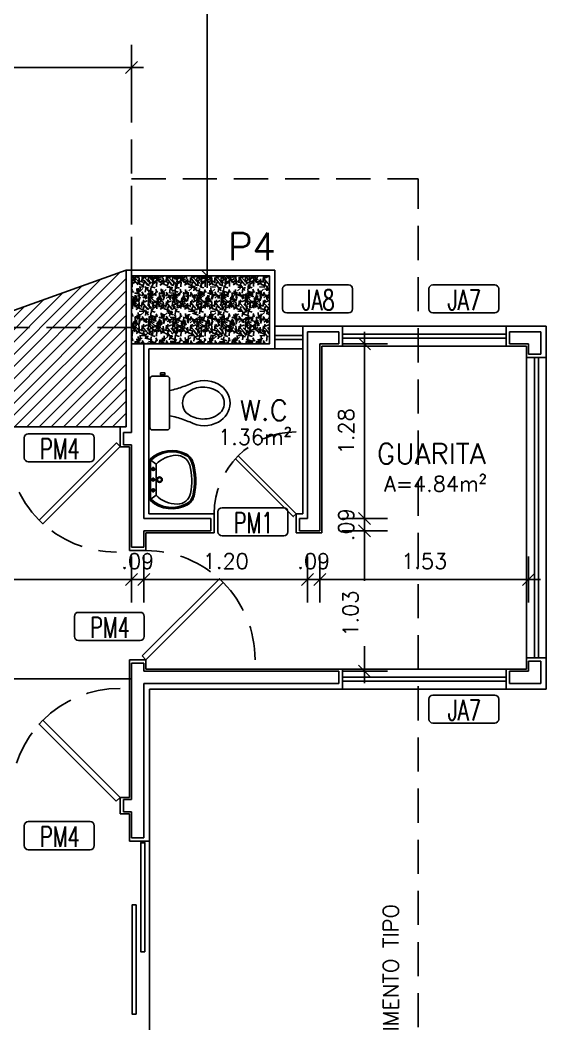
# Model space of a CAD drawing. Header units: millimetres. Extents: x 963.8 to 1035.8, y -131.7 to -87.
# Drawn here: x 1019.67 to 1023.53, y -102.6 to -95.24 of the extents above; entities that cross this region are included whole.
import ezdxf
from ezdxf.enums import TextEntityAlignment as Align

# ---------------------------------------------------------------- set-up
doc = ezdxf.new("R2010")
doc.units = ezdxf.units.MM
doc.linetypes.add('DASHED2', pattern=[0.375, 0.25, -0.125])
doc.linetypes.add('HIDDEN', pattern=[0.375, 0.25, -0.125])
for name, color, linetype in [('COTA', 11, 'Continuous'), ('ESQUADRIA', 2, 'Continuous'), ('ESQUADRIA CT', 2, 'Continuous'), ('HACHURA 1', 8, 'Continuous'), ('HACHURIA', 11, 'Continuous'), ('INDICACOES', 2, 'Continuous'), ('PAREDE', 7, 'Continuous'), ('PILAR', 21, 'Continuous'), ('PISO', 1, 'Continuous'), ('PROJECAO', 1, 'DASHED2'), ('TEXTO 1', 3, 'Continuous'), ('TEXTO 2', 2, 'Continuous'), ('WC', 4, 'Continuous')]:
    doc.layers.add(name, color=color, linetype=linetype)
doc.styles.add('ROMANS', font='romans.shx')
doc.dimstyles.new('Copy of TICK75', dxfattribs={"dimtxt": 0.1125, "dimasz": 0.08800000000000001, "dimexe": 0.18, "dimexo": 0.0625, "dimgap": 0.07900000000000001, "dimtad": 1, "dimrnd": 0.005, "dimzin": 4, "dimdsep": 46, "dimtxsty": 'ROMANS', "dimblk1": 'TICK', "dimblk2": 'TICK', "dimsah": 1, "dimcen": 0.09, "dimse1": 1, "dimse2": 1, "dimclrd": 256, "dimclrt": 2, "dimaunit": 1, "dimadec": 0, "dimazin": 0, "dimtfac": 1, "dimtix": 1, "dimtmove": 2, "dimatfit": 3, "dimldrblk": 'TICK', "dimfxl": 1, "dimtolj": 1, "dimtzin": 0, "dimlwd": -1, "dimarcsym": 0})

# ---------------------------------------------------------------- blocks, each defined once
blk = doc.blocks.new('IND ESQUADRIAS')
for p, q in [((-0.2563558479264429, 0.1030012551640027), (-0.2563558479264429, 0.1762319728281909)), ((-0.2265853104265716, 0.2060025103278349), (0.2265853104265716, 0.2060025103278349)), ((0.2563558479265566, 0.1030012551640027), (0.2563558479265566, 0.1762319728281909)), ((-0.2563558479264429, 0.1030012551640027), (-0.2563558479264429, 0.02977053749978609)), ((0.2563558479265566, 0.1030012551640027), (0.2563558479265566, 0.02977053749978609)), ((-0.2265853104265716, 1.13686837721616e-13), (0.2265853104265716, -1.4210854715202e-13))]:
    blk.add_line(p, q)
for centre, start, end in [((-0.2265853104265716, 0.1762319728281909), 90.00000000002606, 180), ((0.2265853104265716, 0.1762319728281909), 0, 89.99999999997395), ((-0.2265853104265716, 0.02977053749978609), 180, 269.9999999999739), ((0.2265853104265716, 0.02977053749978609), 270.000000000026, 0)]:
    blk.add_arc(centre, 0.02977053750000018, start, end)
at = {"linetype": 'ByBlock', "style": 'ROMANS', "width": 0.7}
blk.add_attdef('P01', text='', height=0.15, dxfattribs=at).set_placement((0.004060482612999294, -0.02483593413271024), align=Align.BOTTOM_CENTER)
blk = doc.blocks.new('TICK')
at = {"layer": 'COTA'}
for p, q in [((0, 1.907592907288972), (0, -1.907600000000002)), ((-1, 0), (1, 0))]:
    blk.add_line(p, q, dxfattribs=at)
at = {"layer": 'COTA', "color": 2}
blk.add_line((0.5, 0.5), (-0.5, -0.5), dxfattribs=at)
blk = doc.blocks.new('*D123')
at = {"layer": 'COTA'}
for p, q in [((1022.1914591563, -99.07476456618127), (1022.1914591563, -99.35386388546794)), ((1022.1914591563, -99.92876456618126), (1022.1914591563, -99.83329245689629))]:
    blk.add_line(p, q, dxfattribs=at)
at = {"layer": 'Defpoints', "color": 0}
for p in [(1021.863166401526, -98.98676456618128), (1022.003166401526, -100.0167645661813), (1022.1914591563, -100.0167645661813)]:
    blk.add_point(p, dxfattribs=at)
at = {"layer": 'COTA', "xscale": 0.08800000000000001, "yscale": 0.08800000000000001, "zscale": 0.08800000000000001}
for p, rotation in [((1022.1914591563, -98.98676456618128), 90), ((1022.1914591563, -100.0167645661813), 270)]:
    blk.add_blockref('TICK', p, dxfattribs=dict(at, rotation=rotation))
at = {"layer": 'COTA', "color": 2, "insert": (1022.08804413539, -99.59357817118212), "char_height": 0.1125, "attachment_point": 5, "rotation": 90, "style": 'ROMANS'}
blk.add_mtext('\\A1;1.03', dxfattribs=at)
blk = doc.blocks.new('*D122')
at = {"layer": 'COTA'}
for p, q in [((1022.1914591563, -98.8087645661812), (1022.1914591563, -98.7207645661812)), ((1022.1914591563, -98.89676456618119), (1022.1914591563, -98.98676456618128)), ((1022.1914591563, -99.07476456618127), (1022.1914591563, -99.16276456618127))]:
    blk.add_line(p, q, dxfattribs=at)
at = {"layer": 'Defpoints', "color": 0}
for p in [(1021.773166401526, -98.89676456618119), (1021.863166401526, -98.98676456618128), (1022.1914591563, -98.98676456618128)]:
    blk.add_point(p, dxfattribs=at)
at = {"layer": 'COTA', "xscale": 0.08800000000000001, "yscale": 0.08800000000000001, "zscale": 0.08800000000000001}
for p, rotation in [((1022.1914591563, -98.89676456618119), 270), ((1022.1914591563, -98.98676456618128), 90)]:
    blk.add_blockref('TICK', p, dxfattribs=dict(at, rotation=rotation))
at = {"layer": 'COTA', "color": 2, "insert": (1022.056209156299, -98.94176456618123), "char_height": 0.1125, "attachment_point": 5, "rotation": 90, "style": 'ROMANS'}
blk.add_mtext('\\A1;.09', dxfattribs=at)
blk = doc.blocks.new('*D121')
at = {"layer": 'COTA'}
blk.add_line((1022.1914591563, -97.70476456618124), (1022.1914591563, -98.8087645661812), dxfattribs=at)
at = {"layer": 'Defpoints', "color": 0}
for p in [(1021.863166401526, -97.61676456618125), (1021.773166401526, -98.89676456618119), (1022.1914591563, -98.89676456618119)]:
    blk.add_point(p, dxfattribs=at)
at = {"layer": 'COTA', "xscale": 0.08800000000000001, "yscale": 0.08800000000000001, "zscale": 0.08800000000000001}
for p, rotation in [((1022.1914591563, -97.61676456618125), 90), ((1022.1914591563, -98.89676456618119), 270)]:
    blk.add_blockref('TICK', p, dxfattribs=dict(at, rotation=rotation))
at = {"layer": 'COTA', "color": 2, "insert": (1022.056209156299, -98.25676456618122), "char_height": 0.1125, "attachment_point": 5, "rotation": 90, "style": 'ROMANS'}
blk.add_mtext('\\A1;1.28', dxfattribs=at)
blk = doc.blocks.new('*D120')
at = {"layer": 'COTA'}
for p, q in [((1023.888626574424, -99.92876456618126), (1023.888626574424, -99.84076456618126)), ((1023.888626574424, -100.0167645661813), (1023.888626574424, -100.1067645661813)), ((1023.888626574424, -100.1947645661813), (1023.888626574424, -100.2827645661813))]:
    blk.add_line(p, q, dxfattribs=at)
at = {"layer": 'Defpoints', "color": 0}
for p in [(1023.393166401526, -100.0167645661813), (1023.483166401526, -100.1067645661813), (1023.888626574424, -100.1067645661813)]:
    blk.add_point(p, dxfattribs=at)
at = {"layer": 'COTA', "xscale": 0.08800000000000001, "yscale": 0.08800000000000001, "zscale": 0.08800000000000001}
for p, rotation in [((1023.888626574424, -100.0167645661813), 270), ((1023.888626574424, -100.1067645661813), 90)]:
    blk.add_blockref('TICK', p, dxfattribs=dict(at, rotation=rotation))
at = {"layer": 'COTA', "color": 2, "insert": (1023.753376574424, -100.0617645661813), "char_height": 0.1125, "attachment_point": 5, "rotation": 90, "style": 'ROMANS'}
blk.add_mtext('\\A1;.09', dxfattribs=at)
blk = doc.blocks.new('*D119')
at = {"layer": 'COTA'}
blk.add_line((1023.888626574424, -97.70476456618121), (1023.888626574424, -99.92876456618126), dxfattribs=at)
at = {"layer": 'Defpoints', "color": 0}
for p in [(1023.253166401526, -97.61676456618122), (1023.393166401526, -100.0167645661813), (1023.888626574424, -100.0167645661813)]:
    blk.add_point(p, dxfattribs=at)
at = {"layer": 'COTA', "xscale": 0.08800000000000001, "yscale": 0.08800000000000001, "zscale": 0.08800000000000001}
for p, rotation in [((1023.888626574424, -97.61676456618122), 90), ((1023.888626574424, -100.0167645661813), 270)]:
    blk.add_blockref('TICK', p, dxfattribs=dict(at, rotation=rotation))
at = {"layer": 'COTA', "color": 2, "insert": (1023.753376574424, -98.81676456618123), "char_height": 0.1125, "attachment_point": 5, "rotation": 90, "style": 'ROMANS'}
blk.add_mtext('\\A1;2.40', dxfattribs=at)
blk = doc.blocks.new('*D118')
at = {"layer": 'COTA'}
for p, q in [((1023.888626574424, -97.4387645661813), (1023.888626574424, -97.35076456618131)), ((1023.888626574424, -97.5267645661813), (1023.888626574424, -97.61676456618122)), ((1023.888626574424, -97.70476456618121), (1023.888626574424, -97.7927645661812))]:
    blk.add_line(p, q, dxfattribs=at)
at = {"layer": 'Defpoints', "color": 0}
for p in [(1023.253166401526, -97.5267645661813), (1023.253166401526, -97.61676456618122), (1023.888626574424, -97.61676456618122)]:
    blk.add_point(p, dxfattribs=at)
at = {"layer": 'COTA', "xscale": 0.08800000000000001, "yscale": 0.08800000000000001, "zscale": 0.08800000000000001}
for p, rotation in [((1023.888626574424, -97.5267645661813), 270), ((1023.888626574424, -97.61676456618122), 90)]:
    blk.add_blockref('TICK', p, dxfattribs=dict(at, rotation=rotation))
at = {"layer": 'COTA', "color": 2, "insert": (1023.753376574424, -97.57176456618126), "char_height": 0.1125, "attachment_point": 5, "rotation": 90, "style": 'ROMANS'}
blk.add_mtext('\\A1;.09', dxfattribs=at)
blk = doc.blocks.new('*D115')
at = {"layer": 'COTA'}
blk.add_line((1017.301166401521, -95.59055777025972), (1020.395166401526, -95.59055777025972), dxfattribs=at)
at = {"layer": 'Defpoints', "color": 0}
for p in [(1020.483166401526, -95.59055777025972), (1017.213166401521, -95.85429256702997), (1020.483166401526, -97.1167645661813)]:
    blk.add_point(p, dxfattribs=at)
at = {"layer": 'COTA', "xscale": 0.08800000000000001, "yscale": 0.08800000000000001, "zscale": 0.08800000000000001, "rotation": 180}
blk.add_blockref('TICK', (1017.213166401521, -95.59055777025972), dxfattribs=at)
at = {"layer": 'COTA', "xscale": 0.08800000000000001, "yscale": 0.08800000000000001, "zscale": 0.08800000000000001}
blk.add_blockref('TICK', (1020.483166401526, -95.59055777025972), dxfattribs=at)
at = {"layer": 'COTA', "color": 2, "insert": (1018.848166401524, -95.45530777025972), "char_height": 0.1125, "attachment_point": 5, "style": 'ROMANS'}
blk.add_mtext('\\A1;3.27', dxfattribs=at)
blk = doc.blocks.new('*D109')
at = {"layer": 'COTA'}
blk.add_line((1021.03580197513, -97.02876456618128), (1021.03580197513, -91.1031186174281), dxfattribs=at)
at = {"layer": 'Defpoints', "color": 0}
for p in [(1021.03580197513, -91.0151186174281), (1021.493166401526, -91.0151186174281), (1021.493166401526, -97.11676456618127)]:
    blk.add_point(p, dxfattribs=at)
at = {"layer": 'COTA', "xscale": 0.08800000000000001, "yscale": 0.08800000000000001, "zscale": 0.08800000000000001}
for p, rotation in [((1021.03580197513, -91.0151186174281), 90), ((1021.03580197513, -97.11676456618127), 270)]:
    blk.add_blockref('TICK', p, dxfattribs=dict(at, rotation=rotation))
at = {"layer": 'COTA', "color": 2, "insert": (1020.90055197513, -94.06594159180469), "char_height": 0.1125, "attachment_point": 5, "rotation": 90, "style": 'ROMANS'}
blk.add_mtext('\\A1;6.10', dxfattribs=at)
blk = doc.blocks.new('*D88')
at = {"layer": 'COTA'}
blk.add_line((1023.305166401526, -99.34386649381281), (1021.951166401526, -99.34386649381281), dxfattribs=at)
at = {"layer": 'Defpoints', "color": 0}
for p in [(1021.863166401526, -97.61676456618125), (1023.393166401526, -97.61676456618127), (1021.863166401526, -99.34386649381281)]:
    blk.add_point(p, dxfattribs=at)
at = {"layer": 'COTA', "xscale": 0.08800000000000001, "yscale": 0.08800000000000001, "zscale": 0.08800000000000001, "rotation": 180}
blk.add_blockref('TICK', (1021.863166401526, -99.34386649381281), dxfattribs=at)
at = {"layer": 'COTA', "xscale": 0.08800000000000001, "yscale": 0.08800000000000001, "zscale": 0.08800000000000001}
blk.add_blockref('TICK', (1023.393166401526, -99.34386649381281), dxfattribs=at)
at = {"layer": 'COTA', "color": 2, "insert": (1022.628166401526, -99.20861649381281), "char_height": 0.1125, "attachment_point": 5, "style": 'ROMANS'}
blk.add_mtext('\\A1;1.53', dxfattribs=at)
blk = doc.blocks.new('*D87')
at = {"layer": 'COTA'}
for p, q in [((1021.685166401526, -99.34386649381281), (1021.597166401526, -99.34386649381281)), ((1021.773166401526, -99.34386649381281), (1021.863166401526, -99.34386649381281)), ((1021.951166401526, -99.34386649381281), (1022.039166401526, -99.34386649381281))]:
    blk.add_line(p, q, dxfattribs=at)
at = {"layer": 'Defpoints', "color": 0}
for p in [(1021.773166401526, -98.89676456618116), (1021.863166401526, -98.98676456618128), (1021.863166401526, -99.34386649381281)]:
    blk.add_point(p, dxfattribs=at)
at = {"layer": 'COTA', "xscale": 0.08800000000000001, "yscale": 0.08800000000000001, "zscale": 0.08800000000000001}
blk.add_blockref('TICK', (1021.773166401526, -99.34386649381281), dxfattribs=at)
at = {"layer": 'COTA', "xscale": 0.08800000000000001, "yscale": 0.08800000000000001, "zscale": 0.08800000000000001, "rotation": 180}
blk.add_blockref('TICK', (1021.863166401526, -99.34386649381281), dxfattribs=at)
at = {"layer": 'COTA', "color": 2, "insert": (1021.818166401526, -99.20861649381281), "char_height": 0.1125, "attachment_point": 5, "style": 'ROMANS'}
blk.add_mtext('\\A1;.09', dxfattribs=at)
blk = doc.blocks.new('*D86')
at = {"layer": 'COTA'}
blk.add_line((1020.661166401526, -99.34386649381281), (1021.685166401526, -99.34386649381281), dxfattribs=at)
at = {"layer": 'Defpoints', "color": 0}
for p in [(1021.773166401526, -98.89676456618116), (1020.573166401526, -99.10676456618114), (1021.773166401526, -99.34386649381281)]:
    blk.add_point(p, dxfattribs=at)
at = {"layer": 'COTA', "xscale": 0.08800000000000001, "yscale": 0.08800000000000001, "zscale": 0.08800000000000001, "rotation": 180}
blk.add_blockref('TICK', (1020.573166401526, -99.34386649381281), dxfattribs=at)
at = {"layer": 'COTA', "xscale": 0.08800000000000001, "yscale": 0.08800000000000001, "zscale": 0.08800000000000001}
blk.add_blockref('TICK', (1021.773166401526, -99.34386649381281), dxfattribs=at)
at = {"layer": 'COTA', "color": 2, "insert": (1021.173166401526, -99.20861649381281), "char_height": 0.1125, "attachment_point": 5, "style": 'ROMANS'}
blk.add_mtext('\\A1;1.20', dxfattribs=at)
blk = doc.blocks.new('*D85')
at = {"layer": 'COTA'}
for p, q in [((1020.395166401526, -99.34386649381281), (1020.307166401526, -99.34386649381281)), ((1020.483166401526, -99.34386649381281), (1020.573166401526, -99.34386649381281)), ((1020.661166401526, -99.34386649381281), (1020.749166401526, -99.34386649381281))]:
    blk.add_line(p, q, dxfattribs=at)
at = {"layer": 'Defpoints', "color": 0}
for p in [(1020.483166401526, -99.10676456618114), (1020.573166401526, -99.10676456618114), (1020.573166401526, -99.34386649381281)]:
    blk.add_point(p, dxfattribs=at)
at = {"layer": 'COTA', "xscale": 0.08800000000000001, "yscale": 0.08800000000000001, "zscale": 0.08800000000000001}
blk.add_blockref('TICK', (1020.483166401526, -99.34386649381281), dxfattribs=at)
at = {"layer": 'COTA', "xscale": 0.08800000000000001, "yscale": 0.08800000000000001, "zscale": 0.08800000000000001, "rotation": 180}
blk.add_blockref('TICK', (1020.573166401526, -99.34386649381281), dxfattribs=at)
at = {"layer": 'COTA', "color": 2, "insert": (1020.528166401526, -99.20861649381281), "char_height": 0.1125, "attachment_point": 5, "style": 'ROMANS'}
blk.add_mtext('\\A1;.09', dxfattribs=at)
blk = doc.blocks.new('*D84')
at = {"layer": 'COTA'}
blk.add_line((1017.511166401525, -99.34386649381281), (1020.395166401526, -99.34386649381281), dxfattribs=at)
at = {"layer": 'Defpoints', "color": 0}
for p in [(1017.423166401525, -98.35511861741796), (1020.483166401526, -99.10676456618114), (1020.483166401526, -99.34386649381281)]:
    blk.add_point(p, dxfattribs=at)
at = {"layer": 'COTA', "xscale": 0.08800000000000001, "yscale": 0.08800000000000001, "zscale": 0.08800000000000001, "rotation": 180}
blk.add_blockref('TICK', (1017.423166401525, -99.34386649381281), dxfattribs=at)
at = {"layer": 'COTA', "xscale": 0.08800000000000001, "yscale": 0.08800000000000001, "zscale": 0.08800000000000001}
blk.add_blockref('TICK', (1020.483166401526, -99.34386649381281), dxfattribs=at)
at = {"layer": 'COTA', "color": 2, "insert": (1018.871190253692, -99.20720645973483), "char_height": 0.1125, "attachment_point": 5, "style": 'ROMANS'}
blk.add_mtext('\\A1;3.06', dxfattribs=at)
blk = doc.blocks.new('BACIACXACO')
at = {"layer": 'WC'}
for points in [[(0.2066666620680095, -1.203090960189002e-09), (0.01837036577170181, -1.203090960189002e-09, 0.4142135623730948), (-4.598653902121441e-09, -0.01837037157346799), (-4.598653902121441e-09, -0.1331851863882605, 0.4142135623730948), (0.01837036577170181, -0.1515555567586375), (0.2066666620680095, -0.1515555567586375)], [(0.2066666620680095, -1.203090960189002e-09), (0.3949629583643102, -1.203090960189002e-09, -0.4142135623730948), (0.4133333287346659, -0.01837037157346799), (0.4133333287346659, -0.1331851863882889, -0.4142135623730948), (0.3949629583643102, -0.1515555567586375), (0.2066666620680095, -0.1515555567586375)], [(0.1093036991050482, -0.1515555567586375, -0.02379604162863471), (0.09644443984578288, -0.2066666678697402, -0.01892662245767861), (0.06080842762417404, -0.3077037049067997, 0.2574383331903181), (0.06062221762356756, -0.5281481493512388, 0.2625986447910935), (0.2066666620680095, -0.6200000012030671, 0.2625986447910935), (0.3527111065124444, -0.5281481493512388, 0.2574383331903181), (0.3525248965118379, -0.3077037049067997, -0.01892662245767861), (0.3168888842902291, -0.2066666678697686, -0.02379604162863471), (0.3040296250309638, -0.1515555567586375)]]:
    blk.add_lwpolyline(points, format="xyb", dxfattribs=at)
for points in [[(0.4257333287346583, -0.1157333345364293), (0.4395111065124482, -0.1157333345364293), (0.4395111065124482, -0.09920000120308714), (0.4395111065124482, -0.08266666786974497), (0.4257333287346583, -0.08266666786974497), (0.4257333287346583, -0.08542222342532568), (0.4133333287346659, -0.08542222342532568)], [(0.4257333287346583, -0.112977778980877), (0.4133333287346659, -0.112977778980877)], [(0.4257333287346583, -0.1157333345364293), (0.4257333287346583, -0.112977778980877)]]:
    blk.add_lwpolyline(points, dxfattribs=at)
at = {"layer": 'WC', "color": 11}
blk.add_lwpolyline([(0.4257333287346583, -0.08542222342532568), (0.4257333287346583, -0.112977778980877)], dxfattribs=at)
blk.add_lwpolyline([(0.2066666620680095, -0.2516740752771511, 0.2056200819892339), (0.132725921327264, -0.2801481493512199, 0.1606615884573056), (0.08450369910503497, -0.3903703715734537, 0.1647058593671837), (0.1148148102161599, -0.5206737674319868, 0.2787100642333358), (0.2066666620680095, -0.5731555567586213, 0.2787100642333358), (0.2985185139198521, -0.5206737674319868, 0.1647058593671837), (0.328829625030977, -0.3903703715734537, 0.1606615884573056), (0.280607402808748, -0.2801481493512483, 0.2056200819892339)], format="xyb", close=True, dxfattribs=at)
blk = doc.blocks.new('LAV')
for p, q in [((-0.1350682250321071, 0), (0.1350682250321071, 0)), ((-0.113730783994022, -0.05000000000000071), (-0.1478777079781111, -0.003531018965649224)), ((-0.1350682250321071, -0.01000000000000156), (0.1350682250321071, -0.01000000000000156)), ((-0.1137307839937094, -0.05000000000000071), (0.1137307839938231, -0.05000000000000071)), ((-0.09422095880528047, -0.02907543822212943), (-0.06457382156411029, -0.02907543822212943)), ((-0.07696490323840521, -0.04546993927036169), (-0.07696490323840521, -0.01307453942076719)), ((-0.01722095880528229, -0.02907543822212943), (0.01242617843588789, -0.02907543822212943)), ((3.50967615929676e-05, -0.04546993927036169), (3.50967615929676e-05, -0.01307453942076719)), ((0.09422095880540127, -0.02907543822212943), (0.06457382156423108, -0.02907543822212943)), ((0.076964903238526, -0.04546993927036169), (0.076964903238526, -0.01307453942076719)), ((0.1137307839941357, -0.05000000000000071), (0.1478777079782247, -0.003531018965649224))]:
    blk.add_line(p, q)
for centre, radius in [((-0.07696490323840521, -0.02907543822212943), 0.01), ((5.684341886080801e-14, -0.07499999999999929), 0.02), ((5.684341886080801e-14, -0.07499999999999929), 0.015), ((3.50967615929676e-05, -0.02907543822212943), 0.01), ((0.076964903238526, -0.02907543822212943), 0.01)]:
    blk.add_circle(centre, radius)
for centre, radius, start, end in [((-0.1350682250321071, -0.02499999999999858), 0.025, 90, 138.3388663317456), ((0.1350682250321071, -0.02499999999999858), 0.025, 41.66113366827728, 90), ((0.02253919510517477, -0.1652314231956282), 0.2359619656097937, 138.3388663317409, 205.8026117371564), ((0.02253919510517477, -0.1652314231956282), 0.2259619656097937, 138.3388663317409, 205.8026117371564), ((0.03597641089657344, -0.2046796717850974), 0.2152627349669755, 134.0640969388962, 177.5871671907763), ((-0.1350682250321071, -0.02499999999999858), 0.015, 90, 138.3388663317456), ((-0.03597641089614712, -0.2046796717850974), 0.2152627349669755, 0.04558679899334812, 45.93590306116397), ((0.1350682250321071, -0.02499999999999858), 0.015, 41.66113366827728, 90), ((-0.02253919510506108, -0.1652314231956282), 0.2259619656097937, 331.0329241605492, 41.66113366827991), ((-0.02253919510506108, -0.1652314231956282), 0.2359619656097937, 331.0329241605492, 41.66113366827991), ((-0.07918413512047806, -0.1998271762290642), 0.1, 177.5871671907761, 254.3127436638976), ((0.0792862875877205, -0.2045879641825366), 0.1, 282.2457177226468, 0.04558679899316424), ((-0.09986721721009673, -0.2244118787243039), 0.1, 205.8026117371476, 251.6859475268635), ((-0.09986721721009673, -0.2244118787243039), 0.09000000000000001, 205.8026117371476, 251.6859475268635), ((0.09641367725414085, -0.2310787485017833), 0.09000000000000001, 284.4233354777206, 331.0329241605492), ((0.09641367725414085, -0.2310787485017833), 0.1, 284.4233354777206, 331.0329241605492), ((0.009622160643246502, 0.1063812447115033), 0.4484422683532108, 251.6859475268625, 284.4233354777206), ((0.009622160643246502, 0.1063812447115033), 0.4384422683532108, 251.6859475268625, 284.4233354777206), ((0.009622160643246502, 0.1163812447115049), 0.4284422683532108, 254.3127436638976, 282.2457177226472)]:
    blk.add_arc(centre, radius, start, end)
blk = doc.blocks.new('P60')
at = {"layer": 'ESQUADRIA CT'}
blk.add_lwpolyline([(-0.4443851991963968, 0.4031374191212933), (-0.4242628807725346, 0.4242628807725169), (0, 0), (-0.0206238900375411, -0.0206238900375411), (-0.4443851991963968, 0.4031374191212933)], dxfattribs=at)
at = {"layer": 'ESQUADRIA CT', "color": 1, "linetype": 'HIDDEN'}
blk.add_arc((-2.13e-14, -2.84e-14), 0.6, 90, 180, dxfattribs=at)
blk = doc.blocks.new('P80')
at = {"layer": 'ESQUADRIA CT', "color": 1, "linetype": 'HIDDEN'}
blk.add_lwpolyline([(-1.78e-14, 0.7999999999999546, 0.414213562373095), (-0.8000000000000149, -2.84e-14, 0.414213562373095)], format="xyb", dxfattribs=at)
at = {"layer": 'ESQUADRIA CT'}
blk.add_lwpolyline([(-0.0274985200500559, -0.0274985200500737), (-0.5931823610801211, 0.5381853209800056), (-0.5656838410300651, 0.5656838410300509), (0, 0)], close=True, dxfattribs=at)
blk = doc.blocks.new('ESTRUTURA(20-03-2019)')
at = {"layer": 'HACHURA 1'}
h = blk.add_hatch(dxfattribs=at)
h.set_pattern_fill('GRAVEL', color=256, scale=0.007, angle=90, style=0)
h.set_pattern_definition([(318.0128, (-91.02711716250155, -1485.918619496164), (1.60020196626588, -1.422401208612721), [0.02392047, -2.368135]), (274.9697, (-91.00933716250165, -1485.934621496164), (-0.1777987452771219, 2.133603451432539), [0.04104835, -4.06378]), (222.5104, (-91.00578116250153, -1485.975515496164), (1.955801910472229, 1.777998706283218), [0.02894374, -2.865429]), (357.2737, (-90.96133116250166, -1486.044857496164), (-3.55599885573565, 0.1777992279579723), [0.03738035, -3.700648]), (22.83370000000001, (-90.92399316250157, -1486.046635496165), (-2.133601213103578, -0.8890025238851332), [0.03665438, -3.628786]), (87.27370000000002, (-90.8902111625016, -1486.032411496165), (-0.1777992279579725, -3.55599885573565), [0.03738035, -3.700648]), (127.6942, (-90.88843316250154, -1485.995073496164), (1.777998414988942, -2.311401460286795), [0.04943357999999999, -4.893917000000001]), (162.2553, (-90.91865916250163, -1485.955957496165), (-3.911601134422548, 1.244602489582704), [0.0466704, -4.620371]), (211.4296, (-90.96310916250172, -1485.941733496164), (-2.311397281198088, -1.422400366468513), [0.03750691, -3.713185]), (265.2364, (-90.99511316250164, -1485.961291496164), (0.177798331390481, 1.955798463713812), [0.0428199099999996, -2.098172999999974]), (312.3974, (-90.99866916250153, -1486.003963496164), (1.955797455544588, -2.13360006420678), [0.05537546, -5.482176]), (228.8141, (-90.9595531625016, -1485.868835496165), (-1.06679835899868, -1.244599207195732), [0.01890034999999981, -1.871141999999987]), (261.4692, (-90.97199916250156, -1485.883059496165), (0.3556008960031991, 2.311396471691398), [0.03595773999999999, -3.559822]), (315, (-90.97733316250151, -1485.918619496164), (0.1777998788090138, -4.819059625101757e-17), [0.02514463, -0.2263023]), (293.1985999999999, (-90.99866916250153, -1485.931065496165), (-0.3556015592014385, 0.8890029977913583), [0.01354087, -1.340542]), (21.80139999999999, (-90.99333516250158, -1485.943511496165), (-0.5334003436112306, -0.1778001247326156), [0.01914962, -0.9383360000000001]), (120.9638, (-90.97555516250168, -1485.936399496165), (-0.3556002771062386, 0.5333994368365759), [0.0311024, -1.005641]), (251.5651, (-90.99155716250152, -1485.909729496165), (0.1777997355725554, 0.3556001622726687), [0.02249008999999981, -0.5397629999999938]), (106.3895, (-90.99333516250158, -1486.046635496165), (-0.5333988904977462, 1.778000980977855), [0.03150616000000001, -3.119116]), (160.3462, (-91.00222516250165, -1486.016409496164), (1.95579723419815, -0.7111980182073557), [0.02643193, -2.616754]), (23.19859999999998, (-91.02711716250155, -1485.909729496165), (-0.8890029977913584, -0.3556015592014384), [0.0270816, -1.327004]), (73.61049999999997, (-91.00222516250165, -1485.899061496164), (-0.5333988904977469, -1.778000980977855), [0.0315061599999996, -3.119115999999974]), (69.44400000000003, (-90.8830991625016, -1486.046635496165), (-0.3555995685235097, -0.8890011034979137), [0.03038245, -1.488739]), (24.77509999999999, (-90.8724311625017, -1486.018187496165), (-1.955799091830967, -0.8889979282538787), [0.0254570399999998, -2.520251999999974]), (156.8014, (-90.84931716250162, -1485.907951496165), (-0.8890029977913583, 0.3556015592014388), [0.0270816, -1.327004]), (107.354, (-90.87420916250153, -1485.897283496165), (0.7111989272923942, -2.311400124730197), [0.02980480999999999, -2.950667999999999]), (159.444, (-90.84931716250162, -1485.995073496164), (0.8890011034979135, -0.3555995685235102), [0.01519126, -1.503936]), (191.3099, (-90.84931716250162, -1485.918619496164), (-0.7111977222631835, -0.1777991224021143), [0.009066049999999999, -0.8975399999999999]), (255.9638, (-90.85820716250169, -1485.920397496164), (0.1777996922886549, 0.5334003748288021), [0.03665438, -0.6964335]), (276.0090000000001, (-90.86709716250152, -1485.955957496165), (-0.17779958479835, 1.777997378109956), [0.03396869, -3.362898]), (33.69009999999997, (-90.9595531625016, -1485.936399496165), (-0.3555996569462287, -0.1778000609915063), [0.02564268, -0.6154246]), (83.15719999999997, (-90.93821716250159, -1485.922175496165), (0.355601592615839, 3.02260124996504), [0.04476898999999999, -4.43212]), (150.9454, (-90.93288316250164, -1485.877725496164), (1.244597032758389, -0.7111983456080364), [0.01830556, -1.812258]), (180, (-90.94888516250171, -1485.868835496165), (-0.1778, -0.1778), [0.010668, -0.167132]), (210.2564, (-90.8724311625017, -1485.959513496165), (1.244599372273429, 0.7111984926785276), [0.02470069, -2.445373]), (138.0128, (-90.89376716250172, -1485.971959496165), (-1.600201966265881, 1.42240120861272), [0.04784101, -2.344216]), (90, (-90.92932716250152, -1485.939955496164), (-0.1778, 0.1778), [0.046228, -0.131572]), (55.30480000000001, (-90.92932716250152, -1485.893727496165), (-1.244600118333933, -1.777996919366758), [0.0281127, -2.783151]), (344.0546, (-90.91332516250168, -1485.870613496164), (0.7112016942242539, -0.1778004535791033), [0.02588803, -1.268519]), (297.646, (-90.88843316250154, -1485.877725496164), (1.778001118230637, -3.37819881343159), [0.04215015, -4.172875]), (265.4261, (-90.86887516250158, -1485.915063496165), (-0.1777991397853625, -2.311400532332326), [0.04459202999999998, -4.414605999999998]), (265.4261, (-90.86887516250158, -1485.915063496165), (-0.1777991397853625, -2.311400532332326), [0.04459202999999998, -4.414605999999998])])
h.paths.add_polyline_path([(-0.7499999999965894, 14.31999999999945), (-0.7499999999965894, 13.81999999999945), (0.2600000000031741, 13.81999999999945), (0.2600000000031741, 14.31999999999945)])
at = {"layer": 'PILAR'}
blk.add_lwpolyline([(-0.7499999999965894, 14.31999999999945), (0.2600000000031741, 14.31999999999945), (0.2600000000031741, 13.81999999999945), (-0.7499999999965894, 13.81999999999945), (-0.7499999999965894, 14.31999999999945)], dxfattribs=at)
at = {"layer": 'PROJECAO', "color": 11}
for p, q in [((-0.7499999999965894, 15.02999999999926), (1.350000000002865, 15.02999999999926)), ((-0.7499999999965894, 14.35499999999945), (-0.7499999999965894, 15.02999999999926)), ((1.350000000003092, 6.560000000000031), (1.350000000003092, 15.02999999999949)), ((-0.7499999999965894, 13.93999999999946), (-5.759999999996353, 13.93999999999946))]:
    blk.add_line(p, q, dxfattribs=at)

msp = doc.modelspace()

# ---------------------------------------------------------------- hatches: boundary and pattern name
at = {"layer": 'HACHURA 1'}
h = msp.add_hatch(dxfattribs=at)
h.set_pattern_fill('ANSI31', color=256, scale=0.02, style=0)
h.set_pattern_definition([(45, (171.7347315968096, 0.1346660215574502), (-0.04490128060534576, 0.04490128060534577), [])])
h.paths.add_polyline_path([(1020.443166401526, -97.07676456618131), (1019.261823418897, -97.49676456618127), (1020.443166401526, -97.49676456618127)])
h.paths.add_polyline_path([(1020.443166401526, -97.49676456618127), (1019.261823418897, -97.49676456618127), (1017.213166401521, -98.22511861741796), (1019.598166401526, -98.22511861741796), (1020.398166401526, -98.22511861741796), (1020.443166401526, -98.22511861741802)])
h = msp.add_hatch(dxfattribs=at)
h.set_pattern_fill('GRAVEL', color=256, scale=0.007, angle=90, style=0)
h.set_pattern_definition([(318.0128, (930.2060492390211, -1597.355384062345), (1.60020196626588, -1.422401208612721), [0.02392047, -2.368135]), (274.9697, (930.223829239021, -1597.371386062345), (-0.1777987452771219, 2.133603451432539), [0.04104835, -4.06378]), (222.5104, (930.2273852390211, -1597.412280062345), (1.955801910472229, 1.777998706283218), [0.02894374, -2.865429]), (357.2737, (930.271835239021, -1597.481622062345), (-3.55599885573565, 0.1777992279579723), [0.03738035, -3.700648]), (22.83370000000001, (930.3091732390211, -1597.483400062345), (-2.133601213103578, -0.8890025238851332), [0.03665438, -3.628786]), (87.27370000000002, (930.3429552390211, -1597.469176062345), (-0.1777992279579725, -3.55599885573565), [0.03738035, -3.700648]), (127.6942, (930.3447332390211, -1597.431838062345), (1.777998414988942, -2.311401460286795), [0.04943357999999999, -4.893917000000001]), (162.2553, (930.314507239021, -1597.392722062345), (-3.911601134422548, 1.244602489582704), [0.0466704, -4.620371]), (211.4296, (930.270057239021, -1597.378498062345), (-2.311397281198088, -1.422400366468513), [0.03750691, -3.713185]), (265.2364, (930.238053239021, -1597.398056062345), (0.177798331390481, 1.955798463713812), [0.0428199099999996, -2.098172999999974]), (312.3974, (930.2344972390212, -1597.440728062345), (1.955797455544588, -2.13360006420678), [0.05537546, -5.482176]), (228.8141, (930.2736132390211, -1597.305600062345), (-1.06679835899868, -1.244599207195732), [0.01890034999999981, -1.871141999999987]), (261.4692, (930.2611672390211, -1597.319824062345), (0.3556008960031991, 2.311396471691398), [0.03595773999999999, -3.559822]), (315, (930.2558332390212, -1597.355384062345), (0.1777998788090138, -4.819059625101757e-17), [0.02514463, -0.2263023]), (293.1985999999999, (930.2344972390212, -1597.367830062345), (-0.3556015592014385, 0.8890029977913583), [0.01354087, -1.340542]), (21.80139999999999, (930.2398312390211, -1597.380276062345), (-0.5334003436112306, -0.1778001247326156), [0.01914962, -0.9383360000000001]), (120.9638, (930.257611239021, -1597.373164062345), (-0.3556002771062386, 0.5333994368365759), [0.0311024, -1.005641]), (251.5651, (930.2416092390212, -1597.346494062345), (0.1777997355725554, 0.3556001622726687), [0.02249008999999981, -0.5397629999999938]), (106.3895, (930.2398312390211, -1597.483400062345), (-0.5333988904977462, 1.778000980977855), [0.03150616000000001, -3.119116]), (160.3462, (930.230941239021, -1597.453174062345), (1.95579723419815, -0.7111980182073557), [0.02643193, -2.616754]), (23.19859999999998, (930.2060492390211, -1597.346494062345), (-0.8890029977913584, -0.3556015592014384), [0.0270816, -1.327004]), (73.61049999999997, (930.230941239021, -1597.335826062345), (-0.5333988904977469, -1.778000980977855), [0.0315061599999996, -3.119115999999974]), (69.44400000000003, (930.3500672390211, -1597.483400062345), (-0.3555995685235097, -0.8890011034979137), [0.03038245, -1.488739]), (24.77509999999999, (930.360735239021, -1597.454952062345), (-1.955799091830967, -0.8889979282538787), [0.0254570399999998, -2.520251999999974]), (156.8014, (930.3838492390211, -1597.344716062345), (-0.8890029977913583, 0.3556015592014388), [0.0270816, -1.327004]), (107.354, (930.3589572390212, -1597.334048062345), (0.7111989272923942, -2.311400124730197), [0.02980480999999999, -2.950667999999999]), (159.444, (930.3838492390211, -1597.431838062345), (0.8890011034979135, -0.3555995685235102), [0.01519126, -1.503936]), (191.3099, (930.3838492390211, -1597.355384062345), (-0.7111977222631835, -0.1777991224021143), [0.009066049999999999, -0.8975399999999999]), (255.9638, (930.374959239021, -1597.357162062345), (0.1777996922886549, 0.5334003748288021), [0.03665438, -0.6964335]), (276.0090000000001, (930.3660692390212, -1597.392722062345), (-0.17779958479835, 1.777997378109956), [0.03396869, -3.362898]), (33.69009999999997, (930.2736132390211, -1597.373164062345), (-0.3555996569462287, -0.1778000609915063), [0.02564268, -0.6154246]), (83.15719999999997, (930.2949492390211, -1597.358940062345), (0.355601592615839, 3.02260124996504), [0.04476898999999999, -4.43212]), (150.9454, (930.300283239021, -1597.314490062345), (1.244597032758389, -0.7111983456080364), [0.01830556, -1.812258]), (180, (930.284281239021, -1597.305600062345), (-0.1778, -0.1778), [0.010668, -0.167132]), (210.2564, (930.360735239021, -1597.396278062345), (1.244599372273429, 0.7111984926785276), [0.02470069, -2.445373]), (138.0128, (930.339399239021, -1597.408724062345), (-1.600201966265881, 1.42240120861272), [0.04784101, -2.344216]), (90, (930.3038392390212, -1597.376720062345), (-0.1778, 0.1778), [0.046228, -0.131572]), (55.30480000000001, (930.3038392390212, -1597.330492062345), (-1.244600118333933, -1.777996919366758), [0.0281127, -2.783151]), (344.0546, (930.319841239021, -1597.307378062345), (0.7112016942242539, -0.1778004535791033), [0.02588803, -1.268519]), (297.646, (930.3447332390211, -1597.314490062345), (1.778001118230637, -3.37819881343159), [0.04215015, -4.172875]), (265.4261, (930.3642912390211, -1597.351828062345), (-0.1777991397853625, -2.311400532332326), [0.04459202999999998, -4.414605999999998]), (265.4261, (930.3642912390211, -1597.351828062345), (-0.1777991397853625, -2.311400532332326), [0.04459202999999998, -4.414605999999998])])
h.paths.add_polyline_path([(1020.483166401526, -97.11676456618127), (1020.483166401526, -97.61676456618127), (1021.493166401526, -97.61676456618127), (1021.493166401526, -97.11676456618127)])

# ---------------------------------------------------------------- linework, layer by layer
at = {"layer": 'COTA'}
for p, q in [((1020.443166401526, -97.07676456618128), (1017.213166401521, -98.22511861741796)), ((1014.273166401524, -100.0731105974774), (1020.483166401526, -100.0731105974774))]:
    msp.add_line(p, q, dxfattribs=at)
at = {"layer": 'ESQUADRIA', "color": 1}
for p, q in [((1021.533166401526, -97.48676456618128), (1021.738166401526, -97.48676456618128)), ((1022.028166401526, -97.4867645661812), (1023.228166401526, -97.4867645661812)), ((1021.533166401526, -97.6517645661813), (1021.738166401526, -97.6517645661813)), ((1023.228166401526, -97.63176456618123), (1022.028166401526, -97.63176456618123)), ((1023.378166401526, -97.71676456618124), (1023.378166401526, -99.91676456618123)), ((1023.523166401526, -99.91676456618123), (1023.523166401526, -97.71676456618124)), ((1023.228166401526, -100.0017645661812), (1022.028166401526, -100.0017645661812)), ((1022.028166401526, -100.1467645661813), (1023.228166401526, -100.1467645661813))]:
    msp.add_line(p, q, dxfattribs=at)
at = {"layer": 'ESQUADRIA'}
for p, q in [((1021.738166401526, -97.5542645661813), (1021.533166401526, -97.5542645661813)), ((1021.738166401526, -97.58426456618128), (1021.533166401526, -97.58426456618128)), ((1022.028166401526, -97.54426456618123), (1023.228166401526, -97.54426456618123)), ((1022.028166401526, -97.5742645661812), (1023.228166401526, -97.5742645661812)), ((1023.378166401526, -97.71676456618124), (1023.523166401526, -97.71676456618124)), ((1023.435666401526, -99.91676456618123), (1023.435666401526, -97.71676456618124)), ((1023.465666401526, -99.91676456618123), (1023.465666401526, -97.71676456618124)), ((1022.028166401526, -100.0592645661813), (1023.228166401526, -100.0592645661813)), ((1022.028166401526, -100.0892645661812), (1023.228166401526, -100.0892645661812))]:
    msp.add_line(p, q, dxfattribs=at)
for points in [[(1020.580096181237, -102.0732896753108), (1020.580096181237, -101.2732896753108), (1020.550096181236, -101.2732896753108), (1020.550096181236, -102.0732896753108)], [(1020.516022417218, -102.5300141472582), (1020.516022417218, -101.7300141472581), (1020.486022417217, -101.7300141472581), (1020.486022417217, -102.5300141472582)]]:
    msp.add_lwpolyline(points, close=True, dxfattribs=at)
at = {"layer": 'HACHURIA'}
for p, q in [((1020.443166401526, -97.07676456618128), (1021.533166401526, -97.07676456618128)), ((1020.443166401526, -98.22511861741802), (1020.443166401526, -97.07676456618128)), ((1021.533166401526, -97.6517645661813), (1021.533166401526, -97.07676456618131)), ((1021.738166401526, -97.48676456618128), (1022.028166401526, -97.48676456618128)), ((1021.738166401526, -97.48676456618128), (1021.738166401526, -98.8617645661812)), ((1022.028166401526, -97.63176456618129), (1022.028166401526, -97.48676456618128)), ((1023.228166401526, -97.63176456618129), (1023.228166401526, -97.48676456618128)), ((1023.228166401526, -97.48676456618128), (1023.523166401526, -97.48676456618128)), ((1023.523166401526, -97.48676456618131), (1023.523166401526, -97.71676456618124)), ((1020.608166401526, -97.6517645661813), (1021.533166401526, -97.6517645661813)), ((1020.608166401526, -97.6517645661813), (1020.608166401526, -98.86176456618125)), ((1021.878166401526, -97.63176456618129), (1022.028166401526, -97.63176456618129)), ((1021.878166401526, -97.63176456618129), (1021.878166401526, -99.00176456618124)), ((1023.228166401526, -97.63176456618129), (1023.378166401526, -97.63176456618129)), ((1023.378166401526, -97.63176456618123), (1023.378166401526, -97.71676456618124)), ((1023.378166401526, -97.71676456618124), (1023.523166401526, -97.71676456618124)), ((1020.398166401526, -98.22511861741799), (1020.398166401526, -98.37011861741794)), ((1020.443166401526, -98.22511861741802), (1020.398166401526, -98.22511861741802)), ((1020.398166401526, -98.37011861741794), (1020.468166401526, -98.37011861741794)), ((1020.468166401526, -98.37011861741797), (1020.468166401526, -99.13176456618123)), ((1020.608166401526, -98.86176456618125), (1021.088166401526, -98.86176456618125)), ((1021.088166401526, -98.86176456618122), (1021.088166401526, -99.00176456618124)), ((1021.688166401526, -98.86176456618117), (1021.738166401526, -98.86176456618117)), ((1021.688166401526, -98.86176456618117), (1021.688166401526, -99.00176456618124)), ((1020.588166401526, -99.00176456618124), (1021.088166401526, -99.00176456618124)), ((1020.588166401526, -99.00176456618124), (1020.588166401526, -99.13176456618123)), ((1021.688166401526, -99.00176456618127), (1021.878166401526, -99.00176456618127)), ((1020.468166401526, -99.1317645661812), (1020.588166401526, -99.1317645661812)), ((1020.468166401526, -99.93176456618122), (1020.588166401526, -99.93176456618122)), ((1020.468166401526, -99.93176456618122), (1020.468166401526, -100.9417645661808)), ((1020.588166401526, -99.93176456618122), (1020.588166401526, -100.0017645661812)), ((1023.378166401526, -99.91676456618123), (1023.523166401526, -99.91676456618123)), ((1023.378166401526, -99.91676456618123), (1023.378166401526, -100.0017645661812)), ((1023.523166401526, -99.91676456618123), (1023.523166401526, -100.1467645661813)), ((1020.588166401526, -100.0017645661812), (1022.028166401526, -100.0017645661812)), ((1022.028166401526, -100.1467645661813), (1022.028166401526, -100.0017645661812)), ((1023.228166401526, -100.1467645661813), (1023.228166401526, -100.0017645661812)), ((1023.228166401526, -100.0017645661813), (1023.378166401526, -100.0017645661813)), ((1020.613166401526, -100.1467645661813), (1022.028166401526, -100.1467645661813)), ((1020.613166401526, -100.1467645661813), (1020.613166401526, -101.2617645661807)), ((1023.228166401526, -100.1467645661813), (1023.523166401526, -100.1467645661813)), ((1020.398166401526, -100.9417645661807), (1020.398166401526, -101.0617645661807)), ((1020.468166401526, -100.9417645661807), (1020.398166401526, -100.9417645661807)), ((1020.468166401526, -101.0617645661807), (1020.398166401526, -101.0617645661807)), ((1020.468166401526, -101.0617645661807), (1020.468166401526, -101.2617645661808)), ((1020.468166401526, -101.2617645661808), (1020.613166401526, -101.2617645661808))]:
    msp.add_line(p, q, dxfattribs=at)
at = {"layer": 'PAREDE'}
for p, q in [((1021.773166401526, -97.5267645661813), (1022.003166401526, -97.5267645661813)), ((1021.773166401526, -97.5267645661813), (1021.773166401526, -98.89676456618119)), ((1022.003166401526, -97.61676456618122), (1022.003166401526, -97.5267645661813)), ((1023.253166401526, -97.61676456618122), (1023.253166401526, -97.5267645661813)), ((1023.253166401526, -97.5267645661813), (1023.483166401526, -97.5267645661813)), ((1023.483166401526, -97.52676456618127), (1023.483166401526, -97.69176456618123)), ((1020.483166401526, -97.61676456618127), (1020.483166401526, -98.26511861741801)), ((1020.573166401526, -97.61676456618127), (1020.573166401526, -98.89676456618122)), ((1021.863166401526, -97.61676456618125), (1022.003166401526, -97.61676456618125)), ((1021.863166401526, -97.61676456618125), (1021.863166401526, -98.98676456618128)), ((1023.253166401526, -97.61676456618125), (1023.393166401526, -97.61676456618125)), ((1023.393166401526, -97.61676456618127), (1023.393166401526, -97.69176456618123)), ((1023.393166401526, -97.69176456618123), (1023.483166401526, -97.69176456618123)), ((1020.423166401526, -98.26511861741795), (1020.423166401526, -98.35511861741796)), ((1020.423166401526, -98.26511861741801), (1020.483166401526, -98.26511861741801)), ((1020.423166401526, -98.35511861741799), (1020.483166401526, -98.35511861741799)), ((1020.483166401526, -98.35511861741796), (1020.483166401526, -99.1067645661812)), ((1020.573166401526, -98.89676456618125), (1021.063166401526, -98.89676456618125)), ((1021.063166401526, -98.89676456618122), (1021.063166401526, -98.98676456618131)), ((1021.713166401526, -98.89676456618116), (1021.773166401526, -98.89676456618116)), ((1021.713166401526, -98.89676456618119), (1021.713166401526, -98.98676456618134)), ((1020.573166401526, -98.98676456618125), (1021.063166401526, -98.98676456618125)), ((1020.573166401526, -98.98676456618131), (1020.573166401526, -99.10676456618117)), ((1021.713166401526, -98.98676456618128), (1021.863166401526, -98.98676456618128)), ((1020.483166401526, -99.10676456618114), (1020.573166401526, -99.10676456618114)), ((1023.393166401526, -99.94176456618123), (1023.483166401526, -99.94176456618123)), ((1023.393166401526, -99.94176456618123), (1023.393166401526, -100.0167645661813)), ((1023.483166401526, -99.94176456618126), (1023.483166401526, -100.1067645661813)), ((1020.483166401526, -99.95676456618119), (1020.573166401526, -99.95676456618119)), ((1020.483166401526, -99.95676456618119), (1020.483166401526, -100.9567645661807)), ((1020.573166401526, -99.95676456618122), (1020.573166401526, -100.0167645661813)), ((1020.573166401526, -100.0167645661813), (1022.003166401526, -100.0167645661813)), ((1022.003166401526, -100.1067645661813), (1022.003166401526, -100.0167645661813)), ((1023.253166401526, -100.1067645661813), (1023.253166401526, -100.0167645661813)), ((1023.253166401526, -100.0167645661813), (1023.393166401526, -100.0167645661813)), ((1020.573166401526, -100.1067645661813), (1022.003166401526, -100.1067645661813)), ((1020.573166401526, -100.1067645661813), (1020.573166401526, -101.2367645661808)), ((1023.253166401526, -100.1067645661813), (1023.483166401526, -100.1067645661813)), ((1020.423166401526, -100.9567645661807), (1020.423166401526, -101.0467645661807)), ((1020.483166401526, -100.9567645661807), (1020.423166401526, -100.9567645661807)), ((1020.483166401526, -101.0467645661807), (1020.423166401526, -101.0467645661807)), ((1020.483166401526, -101.0467645661807), (1020.483166401526, -101.2367645661808)), ((1020.483166401526, -101.2367645661808), (1020.573166401526, -101.2367645661808))]:
    msp.add_line(p, q, dxfattribs=at)
at = {"layer": 'PILAR'}
msp.add_lwpolyline([(1020.483166401526, -97.11676456618127), (1021.493166401526, -97.11676456618127), (1021.493166401526, -97.61676456618127), (1020.483166401526, -97.61676456618127), (1020.483166401526, -97.11676456618127)], dxfattribs=at)
at = {"layer": 'PISO'}
for p, q in [((1019.598166401526, -98.22511861741796), (1020.398166401526, -98.22511861741796)), ((1020.613166401522, -104.4617645661807), (1020.613166401522, -101.2617645661808))]:
    msp.add_line(p, q, dxfattribs=at)
at = {"layer": 'PROJECAO', "color": 11}
for p, q in [((1020.483166401526, -97.11676456618127), (1020.483166401526, -95.73824932727987)), ((1020.483166401526, -97.08176456618128), (1020.483166401526, -96.40676456618147)), ((1020.483166401526, -97.49676456618127), (1015.473166401526, -97.49676456618127))]:
    msp.add_line(p, q, dxfattribs=at)

# ---------------------------------------------------------------- block references
at = {"layer": 'ESQUADRIA'}
for name, p in [('P60', (1021.688166401526, -98.86176456618117)), ('P80', (1020.398166401526, -100.9417645661807))]:
    msp.add_blockref(name, p, dxfattribs=at)
for p, rotation in [((1020.371208724399, -98.34207925444454), 90), ((1020.588166401526, -99.93176456618122), 270)]:
    msp.add_blockref('P80', p, dxfattribs=dict(at, rotation=rotation))
at = {"layer": 'INDICACOES'}
for p, values in [((1021.846532912596, -97.38907317198164), {'P01': 'JA8'}), ((1022.918232118448, -97.38907317198164), {'P01': 'JA7'}), ((1019.952139300268, -98.48087530307521), {'P01': 'PM4'}), ((1021.372517936207, -99.02336429484558), {'P01': 'PM1'}), ((1020.319420621933, -99.79043536808013), {'P01': 'PM4'}), ((1022.9183533034, -100.3968915545476), {'P01': 'JA7'}), ((1019.952139300268, -101.3247340203107), {'P01': 'PM4'})]:
    msp.add_blockref('IND ESQUADRIAS', p, dxfattribs=at).add_auto_attribs(values)
at = {"layer": 'PAREDE'}
msp.add_blockref('ESTRUTURA(20-03-2019)', (1021.233166401523, -111.4367645661807), dxfattribs=at)
at = {"layer": 'WC', "xscale": 0.95, "yscale": 0.95, "zscale": 0.95, "rotation": 90}
msp.add_blockref('BACIACXACO', (1020.617093277037, -98.24651329429673), dxfattribs=at)
at = {"layer": 'WC', "xscale": -1, "rotation": 90}
msp.add_blockref('LAV', (1020.612374386422, -98.6117645661812), dxfattribs=at)

# ---------------------------------------------------------------- texts
at = {"layer": 'TEXTO 1', "color": 7, "style": 'ROMANS'}
msp.add_text('P4', height=0.2, dxfattribs=at).set_placement((1021.188209039572, -97.00255985846127))
at = {"layer": 'TEXTO 1', "style": 'ROMANS'}
for s, p in [('W.C', (1021.275779833706, -98.17829800327354)), ('GUARITA', (1022.280725487136, -98.49623846712211))]:
    msp.add_text(s, height=0.15, dxfattribs=at).set_placement(p)
at = {"layer": 'TEXTO 2', "style": 'ROMANS'}
for s, p in [('1.36m²', (1021.116689310164, -98.35506218867067)), ('A=4.84m²', (1022.334071050198, -98.69842321355554))]:
    msp.add_text(s, height=0.1125, dxfattribs=at).set_placement(p)
msp.add_text('PROJ.PAVIMENTO TIPO', height=0.1125, rotation=90, dxfattribs=at).set_placement((1022.439595651269, -103.3671305928022))

# ---------------------------------------------------------------- dimensions: what is measured, and where the dimension line sits
at = {"layer": 'COTA'}
for base, p1, p2, picture, middle in [((1021.03580197513, -91.0151186174281), (1021.493166401526, -97.11676456618127), (1021.493166401526, -91.0151186174281), '*D109', (1020.90055197513, -94.06594159180469)), ((1023.888626574424, -97.61676456618122), (1023.253166401526, -97.5267645661813), (1023.253166401526, -97.61676456618122), '*D118', (1023.753376574424, -97.57176456618126)), ((1022.1914591563, -98.89676456618119), (1021.863166401526, -97.61676456618125), (1021.773166401526, -98.89676456618119), '*D121', (1022.056209156299, -98.25676456618122)), ((1023.888626574424, -100.0167645661813), (1023.253166401526, -97.61676456618122), (1023.393166401526, -100.0167645661813), '*D119', (1023.753376574424, -98.81676456618123)), ((1022.1914591563, -98.98676456618128), (1021.773166401526, -98.89676456618119), (1021.863166401526, -98.98676456618128), '*D122', (1022.056209156299, -98.94176456618123)), ((1023.888626574424, -100.1067645661813), (1023.393166401526, -100.0167645661813), (1023.483166401526, -100.1067645661813), '*D120', (1023.753376574424, -100.0617645661813))]:
    dim = msp.add_linear_dim(base=base, p1=p1, p2=p2, angle=90, dimstyle='Copy of TICK75', dxfattribs=at)
    dim.commit()
    dim.dimension.update_dxf_attribs({"geometry": picture, "text_midpoint": middle})
for base, p1, p2, picture, middle in [((1020.483166401526, -95.59055777025972), (1017.213166401521, -95.85429256702997), (1020.483166401526, -97.1167645661813), '*D115', (1018.848166401524, -95.45530777025972)), ((1021.863166401526, -99.34386649381281), (1023.393166401526, -97.61676456618127), (1021.863166401526, -97.61676456618125), '*D88', (1022.628166401526, -99.20861649381281)), ((1021.773166401526, -99.34386649381281), (1020.573166401526, -99.10676456618114), (1021.773166401526, -98.89676456618116), '*D86', (1021.173166401526, -99.20861649381281)), ((1021.863166401526, -99.34386649381281), (1021.773166401526, -98.89676456618116), (1021.863166401526, -98.98676456618128), '*D87', (1021.818166401526, -99.20861649381281)), ((1020.573166401526, -99.34386649381281), (1020.483166401526, -99.10676456618114), (1020.573166401526, -99.10676456618114), '*D85', (1020.528166401526, -99.20861649381281))]:
    dim = msp.add_linear_dim(base=base, p1=p1, p2=p2, dimstyle='Copy of TICK75', dxfattribs=at)
    dim.commit()
    dim.dimension.update_dxf_attribs({"geometry": picture, "text_midpoint": middle})
dim = msp.add_linear_dim(base=(1020.483166401526, -99.34386649381281), p1=(1017.423166401525, -98.35511861741796), p2=(1020.483166401526, -99.10676456618114), dimstyle='Copy of TICK75', dxfattribs=at)
dim.commit()
dim.dimension.update_dxf_attribs({"geometry": '*D84', "text_midpoint": (1018.871190253692, -99.20720645973483), "dimtype": 128})
dim = msp.add_linear_dim(base=(1022.1914591563, -100.0167645661813), p1=(1021.863166401526, -98.98676456618128), p2=(1022.003166401526, -100.0167645661813), angle=90, dimstyle='Copy of TICK75', dxfattribs=at)
dim.commit()
dim.dimension.update_dxf_attribs({"geometry": '*D123', "text_midpoint": (1022.08804413539, -99.59357817118212), "dimtype": 128})

doc.saveas('drawing.dxf')
